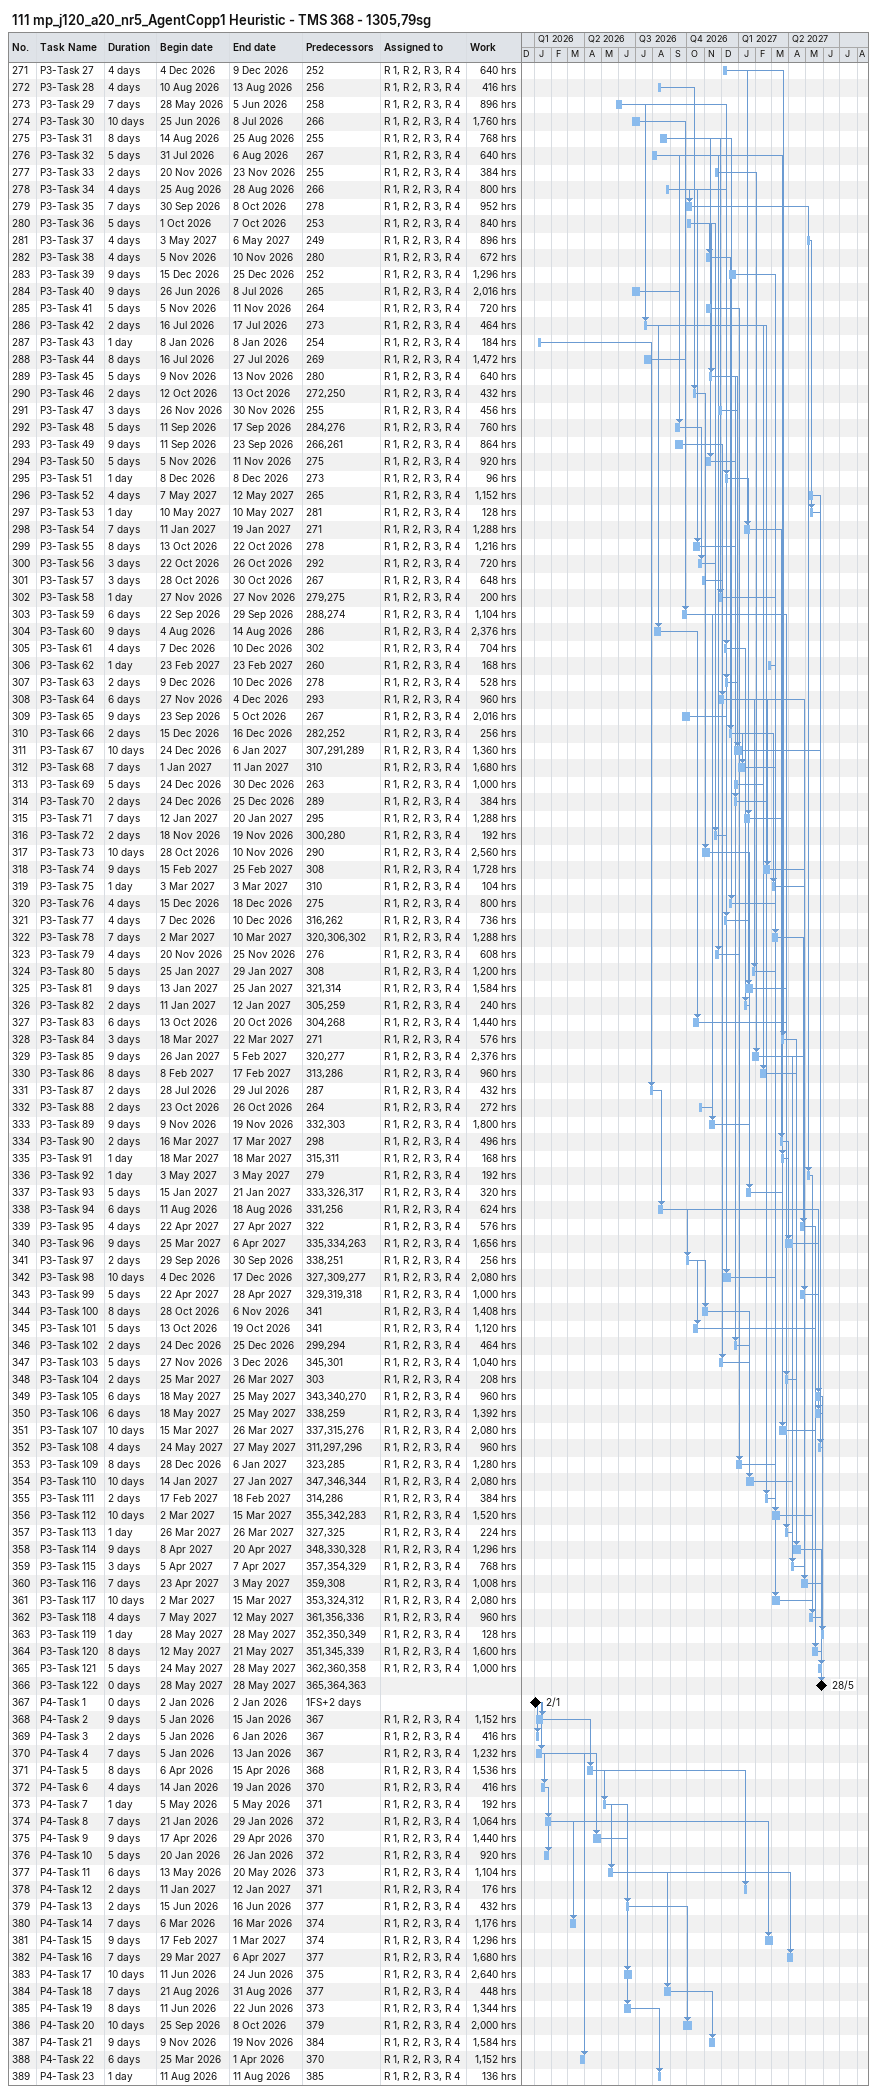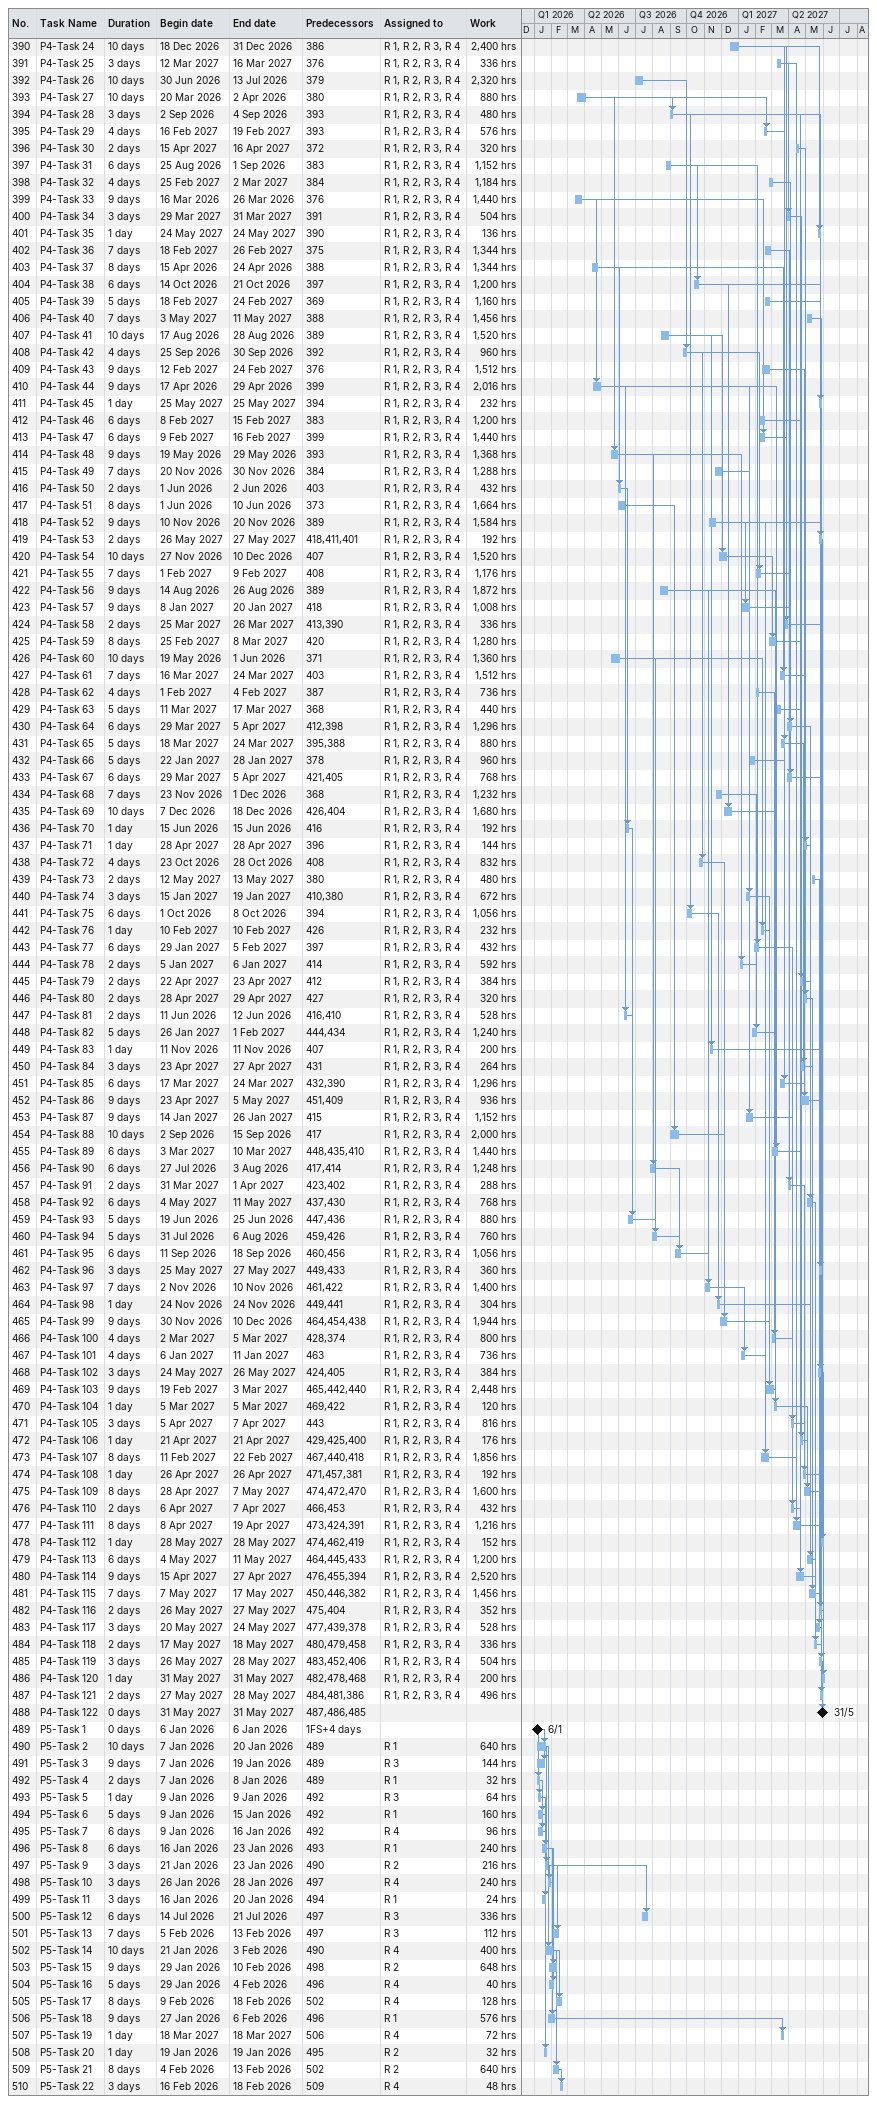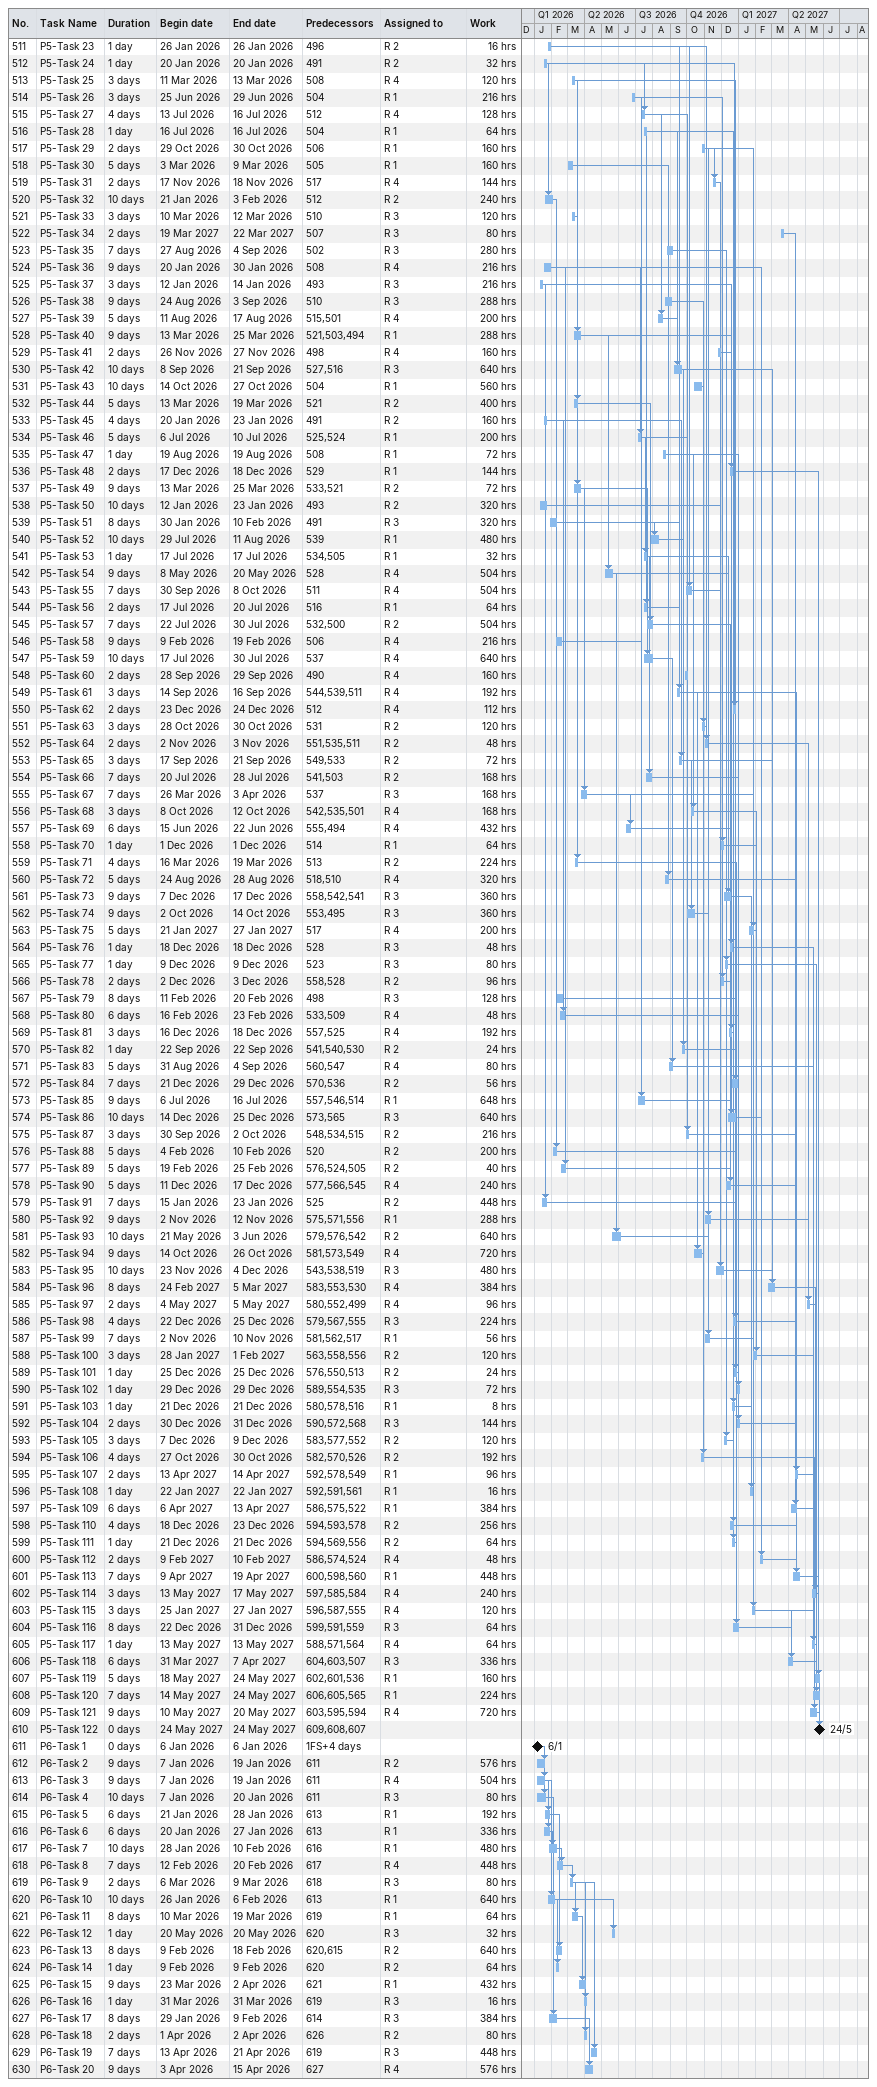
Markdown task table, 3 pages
111 mp_j120_a20_nr5_AgentCopp1 Heuristic - TMS 368 - 1305,79sg

| ID | Task | Duration | Start | Finish | Predecessors | Resources | Work (h) |
|---|---|---|---|---|---|---|---|
| 271 | P3-Task 27 | 4d | 2026-12-04 | 2026-12-09 | 252 | R 1, R 2, R 3, R 4 | 640 |
| 272 | P3-Task 28 | 4d | 2026-08-10 | 2026-08-13 | 256 | R 1, R 2, R 3, R 4 | 416 |
| 273 | P3-Task 29 | 7d | 2026-05-28 | 2026-06-05 | 258 | R 1, R 2, R 3, R 4 | 896 |
| 274 | P3-Task 30 | 10d | 2026-06-25 | 2026-07-08 | 266 | R 1, R 2, R 3, R 4 | 1760 |
| 275 | P3-Task 31 | 8d | 2026-08-14 | 2026-08-25 | 255 | R 1, R 2, R 3, R 4 | 768 |
| 276 | P3-Task 32 | 5d | 2026-07-31 | 2026-08-06 | 267 | R 1, R 2, R 3, R 4 | 640 |
| 277 | P3-Task 33 | 2d | 2026-11-20 | 2026-11-23 | 255 | R 1, R 2, R 3, R 4 | 384 |
| 278 | P3-Task 34 | 4d | 2026-08-25 | 2026-08-28 | 266 | R 1, R 2, R 3, R 4 | 800 |
| 279 | P3-Task 35 | 7d | 2026-09-30 | 2026-10-08 | 278 | R 1, R 2, R 3, R 4 | 952 |
| 280 | P3-Task 36 | 5d | 2026-10-01 | 2026-10-07 | 253 | R 1, R 2, R 3, R 4 | 840 |
| 281 | P3-Task 37 | 4d | 2027-05-03 | 2027-05-06 | 249 | R 1, R 2, R 3, R 4 | 896 |
| 282 | P3-Task 38 | 4d | 2026-11-05 | 2026-11-10 | 280 | R 1, R 2, R 3, R 4 | 672 |
| 283 | P3-Task 39 | 9d | 2026-12-15 | 2026-12-25 | 252 | R 1, R 2, R 3, R 4 | 1296 |
| 284 | P3-Task 40 | 9d | 2026-06-26 | 2026-07-08 | 265 | R 1, R 2, R 3, R 4 | 2016 |
| 285 | P3-Task 41 | 5d | 2026-11-05 | 2026-11-11 | 264 | R 1, R 2, R 3, R 4 | 720 |
| 286 | P3-Task 42 | 2d | 2026-07-16 | 2026-07-17 | 273 | R 1, R 2, R 3, R 4 | 464 |
| 287 | P3-Task 43 | 1d | 2026-01-08 | 2026-01-08 | 254 | R 1, R 2, R 3, R 4 | 184 |
| 288 | P3-Task 44 | 8d | 2026-07-16 | 2026-07-27 | 269 | R 1, R 2, R 3, R 4 | 1472 |
| 289 | P3-Task 45 | 5d | 2026-11-09 | 2026-11-13 | 280 | R 1, R 2, R 3, R 4 | 640 |
| 290 | P3-Task 46 | 2d | 2026-10-12 | 2026-10-13 | 272, 250 | R 1, R 2, R 3, R 4 | 432 |
| 291 | P3-Task 47 | 3d | 2026-11-26 | 2026-11-30 | 255 | R 1, R 2, R 3, R 4 | 456 |
| 292 | P3-Task 48 | 5d | 2026-09-11 | 2026-09-17 | 284, 276 | R 1, R 2, R 3, R 4 | 760 |
| 293 | P3-Task 49 | 9d | 2026-09-11 | 2026-09-23 | 266, 261 | R 1, R 2, R 3, R 4 | 864 |
| 294 | P3-Task 50 | 5d | 2026-11-05 | 2026-11-11 | 275 | R 1, R 2, R 3, R 4 | 920 |
| 295 | P3-Task 51 | 1d | 2026-12-08 | 2026-12-08 | 273 | R 1, R 2, R 3, R 4 | 96 |
| 296 | P3-Task 52 | 4d | 2027-05-07 | 2027-05-12 | 265 | R 1, R 2, R 3, R 4 | 1152 |
| 297 | P3-Task 53 | 1d | 2027-05-10 | 2027-05-10 | 281 | R 1, R 2, R 3, R 4 | 128 |
| 298 | P3-Task 54 | 7d | 2027-01-11 | 2027-01-19 | 271 | R 1, R 2, R 3, R 4 | 1288 |
| 299 | P3-Task 55 | 8d | 2026-10-13 | 2026-10-22 | 278 | R 1, R 2, R 3, R 4 | 1216 |
| 300 | P3-Task 56 | 3d | 2026-10-22 | 2026-10-26 | 292 | R 1, R 2, R 3, R 4 | 720 |
| 301 | P3-Task 57 | 3d | 2026-10-28 | 2026-10-30 | 267 | R 1, R 2, R 3, R 4 | 648 |
| 302 | P3-Task 58 | 1d | 2026-11-27 | 2026-11-27 | 279, 275 | R 1, R 2, R 3, R 4 | 200 |
| 303 | P3-Task 59 | 6d | 2026-09-22 | 2026-09-29 | 288, 274 | R 1, R 2, R 3, R 4 | 1104 |
| 304 | P3-Task 60 | 9d | 2026-08-04 | 2026-08-14 | 286 | R 1, R 2, R 3, R 4 | 2376 |
| 305 | P3-Task 61 | 4d | 2026-12-07 | 2026-12-10 | 302 | R 1, R 2, R 3, R 4 | 704 |
| 306 | P3-Task 62 | 1d | 2027-02-23 | 2027-02-23 | 260 | R 1, R 2, R 3, R 4 | 168 |
| 307 | P3-Task 63 | 2d | 2026-12-09 | 2026-12-10 | 278 | R 1, R 2, R 3, R 4 | 528 |
| 308 | P3-Task 64 | 6d | 2026-11-27 | 2026-12-04 | 293 | R 1, R 2, R 3, R 4 | 960 |
| 309 | P3-Task 65 | 9d | 2026-09-23 | 2026-10-05 | 267 | R 1, R 2, R 3, R 4 | 2016 |
| 310 | P3-Task 66 | 2d | 2026-12-15 | 2026-12-16 | 282, 252 | R 1, R 2, R 3, R 4 | 256 |
| 311 | P3-Task 67 | 10d | 2026-12-24 | 2027-01-06 | 307, 291, 289 | R 1, R 2, R 3, R 4 | 1360 |
| 312 | P3-Task 68 | 7d | 2027-01-01 | 2027-01-11 | 310 | R 1, R 2, R 3, R 4 | 1680 |
| 313 | P3-Task 69 | 5d | 2026-12-24 | 2026-12-30 | 263 | R 1, R 2, R 3, R 4 | 1000 |
| 314 | P3-Task 70 | 2d | 2026-12-24 | 2026-12-25 | 289 | R 1, R 2, R 3, R 4 | 384 |
| 315 | P3-Task 71 | 7d | 2027-01-12 | 2027-01-20 | 295 | R 1, R 2, R 3, R 4 | 1288 |
| 316 | P3-Task 72 | 2d | 2026-11-18 | 2026-11-19 | 300, 280 | R 1, R 2, R 3, R 4 | 192 |
| 317 | P3-Task 73 | 10d | 2026-10-28 | 2026-11-10 | 290 | R 1, R 2, R 3, R 4 | 2560 |
| 318 | P3-Task 74 | 9d | 2027-02-15 | 2027-02-25 | 308 | R 1, R 2, R 3, R 4 | 1728 |
| 319 | P3-Task 75 | 1d | 2027-03-03 | 2027-03-03 | 310 | R 1, R 2, R 3, R 4 | 104 |
| 320 | P3-Task 76 | 4d | 2026-12-15 | 2026-12-18 | 275 | R 1, R 2, R 3, R 4 | 800 |
| 321 | P3-Task 77 | 4d | 2026-12-07 | 2026-12-10 | 316, 262 | R 1, R 2, R 3, R 4 | 736 |
| 322 | P3-Task 78 | 7d | 2027-03-02 | 2027-03-10 | 320, 306, 302 | R 1, R 2, R 3, R 4 | 1288 |
| 323 | P3-Task 79 | 4d | 2026-11-20 | 2026-11-25 | 276 | R 1, R 2, R 3, R 4 | 608 |
| 324 | P3-Task 80 | 5d | 2027-01-25 | 2027-01-29 | 308 | R 1, R 2, R 3, R 4 | 1200 |
| 325 | P3-Task 81 | 9d | 2027-01-13 | 2027-01-25 | 321, 314 | R 1, R 2, R 3, R 4 | 1584 |
| 326 | P3-Task 82 | 2d | 2027-01-11 | 2027-01-12 | 305, 259 | R 1, R 2, R 3, R 4 | 240 |
| 327 | P3-Task 83 | 6d | 2026-10-13 | 2026-10-20 | 304, 268 | R 1, R 2, R 3, R 4 | 1440 |
| 328 | P3-Task 84 | 3d | 2027-03-18 | 2027-03-22 | 271 | R 1, R 2, R 3, R 4 | 576 |
| 329 | P3-Task 85 | 9d | 2027-01-26 | 2027-02-05 | 320, 277 | R 1, R 2, R 3, R 4 | 2376 |
| 330 | P3-Task 86 | 8d | 2027-02-08 | 2027-02-17 | 313, 286 | R 1, R 2, R 3, R 4 | 960 |
| 331 | P3-Task 87 | 2d | 2026-07-28 | 2026-07-29 | 287 | R 1, R 2, R 3, R 4 | 432 |
| 332 | P3-Task 88 | 2d | 2026-10-23 | 2026-10-26 | 264 | R 1, R 2, R 3, R 4 | 272 |
| 333 | P3-Task 89 | 9d | 2026-11-09 | 2026-11-19 | 332, 303 | R 1, R 2, R 3, R 4 | 1800 |
| 334 | P3-Task 90 | 2d | 2027-03-16 | 2027-03-17 | 298 | R 1, R 2, R 3, R 4 | 496 |
| 335 | P3-Task 91 | 1d | 2027-03-18 | 2027-03-18 | 315, 311 | R 1, R 2, R 3, R 4 | 168 |
| 336 | P3-Task 92 | 1d | 2027-05-03 | 2027-05-03 | 279 | R 1, R 2, R 3, R 4 | 192 |
| 337 | P3-Task 93 | 5d | 2027-01-15 | 2027-01-21 | 333, 326, 317 | R 1, R 2, R 3, R 4 | 320 |
| 338 | P3-Task 94 | 6d | 2026-08-11 | 2026-08-18 | 331, 256 | R 1, R 2, R 3, R 4 | 624 |
| 339 | P3-Task 95 | 4d | 2027-04-22 | 2027-04-27 | 322 | R 1, R 2, R 3, R 4 | 576 |
| 340 | P3-Task 96 | 9d | 2027-03-25 | 2027-04-06 | 335, 334, 263 | R 1, R 2, R 3, R 4 | 1656 |
| 341 | P3-Task 97 | 2d | 2026-09-29 | 2026-09-30 | 338, 251 | R 1, R 2, R 3, R 4 | 256 |
| 342 | P3-Task 98 | 10d | 2026-12-04 | 2026-12-17 | 327, 309, 277 | R 1, R 2, R 3, R 4 | 2080 |
| 343 | P3-Task 99 | 5d | 2027-04-22 | 2027-04-28 | 329, 319, 318 | R 1, R 2, R 3, R 4 | 1000 |
| 344 | P3-Task 100 | 8d | 2026-10-28 | 2026-11-06 | 341 | R 1, R 2, R 3, R 4 | 1408 |
| 345 | P3-Task 101 | 5d | 2026-10-13 | 2026-10-19 | 341 | R 1, R 2, R 3, R 4 | 1120 |
| 346 | P3-Task 102 | 2d | 2026-12-24 | 2026-12-25 | 299, 294 | R 1, R 2, R 3, R 4 | 464 |
| 347 | P3-Task 103 | 5d | 2026-11-27 | 2026-12-03 | 345, 301 | R 1, R 2, R 3, R 4 | 1040 |
| 348 | P3-Task 104 | 2d | 2027-03-25 | 2027-03-26 | 303 | R 1, R 2, R 3, R 4 | 208 |
| 349 | P3-Task 105 | 6d | 2027-05-18 | 2027-05-25 | 343, 340, 270 | R 1, R 2, R 3, R 4 | 960 |
| 350 | P3-Task 106 | 6d | 2027-05-18 | 2027-05-25 | 338, 259 | R 1, R 2, R 3, R 4 | 1392 |
| 351 | P3-Task 107 | 10d | 2027-03-15 | 2027-03-26 | 337, 315, 276 | R 1, R 2, R 3, R 4 | 2080 |
| 352 | P3-Task 108 | 4d | 2027-05-24 | 2027-05-27 | 311, 297, 296 | R 1, R 2, R 3, R 4 | 960 |
| 353 | P3-Task 109 | 8d | 2026-12-28 | 2027-01-06 | 323, 285 | R 1, R 2, R 3, R 4 | 1280 |
| 354 | P3-Task 110 | 10d | 2027-01-14 | 2027-01-27 | 347, 346, 344 | R 1, R 2, R 3, R 4 | 2080 |
| 355 | P3-Task 111 | 2d | 2027-02-17 | 2027-02-18 | 314, 286 | R 1, R 2, R 3, R 4 | 384 |
| 356 | P3-Task 112 | 10d | 2027-03-02 | 2027-03-15 | 355, 342, 283 | R 1, R 2, R 3, R 4 | 1520 |
| 357 | P3-Task 113 | 1d | 2027-03-26 | 2027-03-26 | 327, 325 | R 1, R 2, R 3, R 4 | 224 |
| 358 | P3-Task 114 | 9d | 2027-04-08 | 2027-04-20 | 348, 330, 328 | R 1, R 2, R 3, R 4 | 1296 |
| 359 | P3-Task 115 | 3d | 2027-04-05 | 2027-04-07 | 357, 354, 329 | R 1, R 2, R 3, R 4 | 768 |
| 360 | P3-Task 116 | 7d | 2027-04-23 | 2027-05-03 | 359, 308 | R 1, R 2, R 3, R 4 | 1008 |
| 361 | P3-Task 117 | 10d | 2027-03-02 | 2027-03-15 | 353, 324, 312 | R 1, R 2, R 3, R 4 | 2080 |
| 362 | P3-Task 118 | 4d | 2027-05-07 | 2027-05-12 | 361, 356, 336 | R 1, R 2, R 3, R 4 | 960 |
| 363 | P3-Task 119 | 1d | 2027-05-28 | 2027-05-28 | 352, 350, 349 | R 1, R 2, R 3, R 4 | 128 |
| 364 | P3-Task 120 | 8d | 2027-05-12 | 2027-05-21 | 351, 345, 339 | R 1, R 2, R 3, R 4 | 1600 |
| 365 | P3-Task 121 | 5d | 2027-05-24 | 2027-05-28 | 362, 360, 358 | R 1, R 2, R 3, R 4 | 1000 |
| 366 | P3-Task 122 | 0d | 2027-05-28 | 2027-05-28 | 365, 364, 363 |  |  |
| 367 | P4-Task 1 | 0d | 2026-01-02 | 2026-01-02 | 1FS+2d |  |  |
| 368 | P4-Task 2 | 9d | 2026-01-05 | 2026-01-15 | 367 | R 1, R 2, R 3, R 4 | 1152 |
| 369 | P4-Task 3 | 2d | 2026-01-05 | 2026-01-06 | 367 | R 1, R 2, R 3, R 4 | 416 |
| 370 | P4-Task 4 | 7d | 2026-01-05 | 2026-01-13 | 367 | R 1, R 2, R 3, R 4 | 1232 |
| 371 | P4-Task 5 | 8d | 2026-04-06 | 2026-04-15 | 368 | R 1, R 2, R 3, R 4 | 1536 |
| 372 | P4-Task 6 | 4d | 2026-01-14 | 2026-01-19 | 370 | R 1, R 2, R 3, R 4 | 416 |
| 373 | P4-Task 7 | 1d | 2026-05-05 | 2026-05-05 | 371 | R 1, R 2, R 3, R 4 | 192 |
| 374 | P4-Task 8 | 7d | 2026-01-21 | 2026-01-29 | 372 | R 1, R 2, R 3, R 4 | 1064 |
| 375 | P4-Task 9 | 9d | 2026-04-17 | 2026-04-29 | 370 | R 1, R 2, R 3, R 4 | 1440 |
| 376 | P4-Task 10 | 5d | 2026-01-20 | 2026-01-26 | 372 | R 1, R 2, R 3, R 4 | 920 |
| 377 | P4-Task 11 | 6d | 2026-05-13 | 2026-05-20 | 373 | R 1, R 2, R 3, R 4 | 1104 |
| 378 | P4-Task 12 | 2d | 2027-01-11 | 2027-01-12 | 371 | R 1, R 2, R 3, R 4 | 176 |
| 379 | P4-Task 13 | 2d | 2026-06-15 | 2026-06-16 | 377 | R 1, R 2, R 3, R 4 | 432 |
| 380 | P4-Task 14 | 7d | 2026-03-06 | 2026-03-16 | 374 | R 1, R 2, R 3, R 4 | 1176 |
| 381 | P4-Task 15 | 9d | 2027-02-17 | 2027-03-01 | 374 | R 1, R 2, R 3, R 4 | 1296 |
| 382 | P4-Task 16 | 7d | 2027-03-29 | 2027-04-06 | 377 | R 1, R 2, R 3, R 4 | 1680 |
| 383 | P4-Task 17 | 10d | 2026-06-11 | 2026-06-24 | 375 | R 1, R 2, R 3, R 4 | 2640 |
| 384 | P4-Task 18 | 7d | 2026-08-21 | 2026-08-31 | 377 | R 1, R 2, R 3, R 4 | 448 |
| 385 | P4-Task 19 | 8d | 2026-06-11 | 2026-06-22 | 373 | R 1, R 2, R 3, R 4 | 1344 |
| 386 | P4-Task 20 | 10d | 2026-09-25 | 2026-10-08 | 379 | R 1, R 2, R 3, R 4 | 2000 |
| 387 | P4-Task 21 | 9d | 2026-11-09 | 2026-11-19 | 384 | R 1, R 2, R 3, R 4 | 1584 |
| 388 | P4-Task 22 | 6d | 2026-03-25 | 2026-04-01 | 370 | R 1, R 2, R 3, R 4 | 1152 |
| 389 | P4-Task 23 | 1d | 2026-08-11 | 2026-08-11 | 385 | R 1, R 2, R 3, R 4 | 136 |
| 390 | P4-Task 24 | 10d | 2026-12-18 | 2026-12-31 | 386 | R 1, R 2, R 3, R 4 | 2400 |
| 391 | P4-Task 25 | 3d | 2027-03-12 | 2027-03-16 | 376 | R 1, R 2, R 3, R 4 | 336 |
| 392 | P4-Task 26 | 10d | 2026-06-30 | 2026-07-13 | 379 | R 1, R 2, R 3, R 4 | 2320 |
| 393 | P4-Task 27 | 10d | 2026-03-20 | 2026-04-02 | 380 | R 1, R 2, R 3, R 4 | 880 |
| 394 | P4-Task 28 | 3d | 2026-09-02 | 2026-09-04 | 393 | R 1, R 2, R 3, R 4 | 480 |
| 395 | P4-Task 29 | 4d | 2027-02-16 | 2027-02-19 | 393 | R 1, R 2, R 3, R 4 | 576 |
| 396 | P4-Task 30 | 2d | 2027-04-15 | 2027-04-16 | 372 | R 1, R 2, R 3, R 4 | 320 |
| 397 | P4-Task 31 | 6d | 2026-08-25 | 2026-09-01 | 383 | R 1, R 2, R 3, R 4 | 1152 |
| 398 | P4-Task 32 | 4d | 2027-02-25 | 2027-03-02 | 384 | R 1, R 2, R 3, R 4 | 1184 |
| 399 | P4-Task 33 | 9d | 2026-03-16 | 2026-03-26 | 376 | R 1, R 2, R 3, R 4 | 1440 |
| 400 | P4-Task 34 | 3d | 2027-03-29 | 2027-03-31 | 391 | R 1, R 2, R 3, R 4 | 504 |
| 401 | P4-Task 35 | 1d | 2027-05-24 | 2027-05-24 | 390 | R 1, R 2, R 3, R 4 | 136 |
| 402 | P4-Task 36 | 7d | 2027-02-18 | 2027-02-26 | 375 | R 1, R 2, R 3, R 4 | 1344 |
| 403 | P4-Task 37 | 8d | 2026-04-15 | 2026-04-24 | 388 | R 1, R 2, R 3, R 4 | 1344 |
| 404 | P4-Task 38 | 6d | 2026-10-14 | 2026-10-21 | 397 | R 1, R 2, R 3, R 4 | 1200 |
| 405 | P4-Task 39 | 5d | 2027-02-18 | 2027-02-24 | 369 | R 1, R 2, R 3, R 4 | 1160 |
| 406 | P4-Task 40 | 7d | 2027-05-03 | 2027-05-11 | 388 | R 1, R 2, R 3, R 4 | 1456 |
| 407 | P4-Task 41 | 10d | 2026-08-17 | 2026-08-28 | 389 | R 1, R 2, R 3, R 4 | 1520 |
| 408 | P4-Task 42 | 4d | 2026-09-25 | 2026-09-30 | 392 | R 1, R 2, R 3, R 4 | 960 |
| 409 | P4-Task 43 | 9d | 2027-02-12 | 2027-02-24 | 376 | R 1, R 2, R 3, R 4 | 1512 |
| 410 | P4-Task 44 | 9d | 2026-04-17 | 2026-04-29 | 399 | R 1, R 2, R 3, R 4 | 2016 |
| 411 | P4-Task 45 | 1d | 2027-05-25 | 2027-05-25 | 394 | R 1, R 2, R 3, R 4 | 232 |
| 412 | P4-Task 46 | 6d | 2027-02-08 | 2027-02-15 | 383 | R 1, R 2, R 3, R 4 | 1200 |
| 413 | P4-Task 47 | 6d | 2027-02-09 | 2027-02-16 | 399 | R 1, R 2, R 3, R 4 | 1440 |
| 414 | P4-Task 48 | 9d | 2026-05-19 | 2026-05-29 | 393 | R 1, R 2, R 3, R 4 | 1368 |
| 415 | P4-Task 49 | 7d | 2026-11-20 | 2026-11-30 | 384 | R 1, R 2, R 3, R 4 | 1288 |
| 416 | P4-Task 50 | 2d | 2026-06-01 | 2026-06-02 | 403 | R 1, R 2, R 3, R 4 | 432 |
| 417 | P4-Task 51 | 8d | 2026-06-01 | 2026-06-10 | 373 | R 1, R 2, R 3, R 4 | 1664 |
| 418 | P4-Task 52 | 9d | 2026-11-10 | 2026-11-20 | 389 | R 1, R 2, R 3, R 4 | 1584 |
| 419 | P4-Task 53 | 2d | 2027-05-26 | 2027-05-27 | 418, 411, 401 | R 1, R 2, R 3, R 4 | 192 |
| 420 | P4-Task 54 | 10d | 2026-11-27 | 2026-12-10 | 407 | R 1, R 2, R 3, R 4 | 1520 |
| 421 | P4-Task 55 | 7d | 2027-02-01 | 2027-02-09 | 408 | R 1, R 2, R 3, R 4 | 1176 |
| 422 | P4-Task 56 | 9d | 2026-08-14 | 2026-08-26 | 389 | R 1, R 2, R 3, R 4 | 1872 |
| 423 | P4-Task 57 | 9d | 2027-01-08 | 2027-01-20 | 418 | R 1, R 2, R 3, R 4 | 1008 |
| 424 | P4-Task 58 | 2d | 2027-03-25 | 2027-03-26 | 413, 390 | R 1, R 2, R 3, R 4 | 336 |
| 425 | P4-Task 59 | 8d | 2027-02-25 | 2027-03-08 | 420 | R 1, R 2, R 3, R 4 | 1280 |
| 426 | P4-Task 60 | 10d | 2026-05-19 | 2026-06-01 | 371 | R 1, R 2, R 3, R 4 | 1360 |
| 427 | P4-Task 61 | 7d | 2027-03-16 | 2027-03-24 | 403 | R 1, R 2, R 3, R 4 | 1512 |
| 428 | P4-Task 62 | 4d | 2027-02-01 | 2027-02-04 | 387 | R 1, R 2, R 3, R 4 | 736 |
| 429 | P4-Task 63 | 5d | 2027-03-11 | 2027-03-17 | 368 | R 1, R 2, R 3, R 4 | 440 |
| 430 | P4-Task 64 | 6d | 2027-03-29 | 2027-04-05 | 412, 398 | R 1, R 2, R 3, R 4 | 1296 |
| 431 | P4-Task 65 | 5d | 2027-03-18 | 2027-03-24 | 395, 388 | R 1, R 2, R 3, R 4 | 880 |
| 432 | P4-Task 66 | 5d | 2027-01-22 | 2027-01-28 | 378 | R 1, R 2, R 3, R 4 | 960 |
| 433 | P4-Task 67 | 6d | 2027-03-29 | 2027-04-05 | 421, 405 | R 1, R 2, R 3, R 4 | 768 |
| 434 | P4-Task 68 | 7d | 2026-11-23 | 2026-12-01 | 368 | R 1, R 2, R 3, R 4 | 1232 |
| 435 | P4-Task 69 | 10d | 2026-12-07 | 2026-12-18 | 426, 404 | R 1, R 2, R 3, R 4 | 1680 |
| 436 | P4-Task 70 | 1d | 2026-06-15 | 2026-06-15 | 416 | R 1, R 2, R 3, R 4 | 192 |
| 437 | P4-Task 71 | 1d | 2027-04-28 | 2027-04-28 | 396 | R 1, R 2, R 3, R 4 | 144 |
| 438 | P4-Task 72 | 4d | 2026-10-23 | 2026-10-28 | 408 | R 1, R 2, R 3, R 4 | 832 |
| 439 | P4-Task 73 | 2d | 2027-05-12 | 2027-05-13 | 380 | R 1, R 2, R 3, R 4 | 480 |
| 440 | P4-Task 74 | 3d | 2027-01-15 | 2027-01-19 | 410, 380 | R 1, R 2, R 3, R 4 | 672 |
| 441 | P4-Task 75 | 6d | 2026-10-01 | 2026-10-08 | 394 | R 1, R 2, R 3, R 4 | 1056 |
| 442 | P4-Task 76 | 1d | 2027-02-10 | 2027-02-10 | 426 | R 1, R 2, R 3, R 4 | 232 |
| 443 | P4-Task 77 | 6d | 2027-01-29 | 2027-02-05 | 397 | R 1, R 2, R 3, R 4 | 432 |
| 444 | P4-Task 78 | 2d | 2027-01-05 | 2027-01-06 | 414 | R 1, R 2, R 3, R 4 | 592 |
| 445 | P4-Task 79 | 2d | 2027-04-22 | 2027-04-23 | 412 | R 1, R 2, R 3, R 4 | 384 |
| 446 | P4-Task 80 | 2d | 2027-04-28 | 2027-04-29 | 427 | R 1, R 2, R 3, R 4 | 320 |
| 447 | P4-Task 81 | 2d | 2026-06-11 | 2026-06-12 | 416, 410 | R 1, R 2, R 3, R 4 | 528 |
| 448 | P4-Task 82 | 5d | 2027-01-26 | 2027-02-01 | 444, 434 | R 1, R 2, R 3, R 4 | 1240 |
| 449 | P4-Task 83 | 1d | 2026-11-11 | 2026-11-11 | 407 | R 1, R 2, R 3, R 4 | 200 |
| 450 | P4-Task 84 | 3d | 2027-04-23 | 2027-04-27 | 431 | R 1, R 2, R 3, R 4 | 264 |
| 451 | P4-Task 85 | 6d | 2027-03-17 | 2027-03-24 | 432, 390 | R 1, R 2, R 3, R 4 | 1296 |
| 452 | P4-Task 86 | 9d | 2027-04-23 | 2027-05-05 | 451, 409 | R 1, R 2, R 3, R 4 | 936 |
| 453 | P4-Task 87 | 9d | 2027-01-14 | 2027-01-26 | 415 | R 1, R 2, R 3, R 4 | 1152 |
| 454 | P4-Task 88 | 10d | 2026-09-02 | 2026-09-15 | 417 | R 1, R 2, R 3, R 4 | 2000 |
| 455 | P4-Task 89 | 6d | 2027-03-03 | 2027-03-10 | 448, 435, 410 | R 1, R 2, R 3, R 4 | 1440 |
| 456 | P4-Task 90 | 6d | 2026-07-27 | 2026-08-03 | 417, 414 | R 1, R 2, R 3, R 4 | 1248 |
| 457 | P4-Task 91 | 2d | 2027-03-31 | 2027-04-01 | 423, 402 | R 1, R 2, R 3, R 4 | 288 |
| 458 | P4-Task 92 | 6d | 2027-05-04 | 2027-05-11 | 437, 430 | R 1, R 2, R 3, R 4 | 768 |
| 459 | P4-Task 93 | 5d | 2026-06-19 | 2026-06-25 | 447, 436 | R 1, R 2, R 3, R 4 | 880 |
| 460 | P4-Task 94 | 5d | 2026-07-31 | 2026-08-06 | 459, 426 | R 1, R 2, R 3, R 4 | 760 |
| 461 | P4-Task 95 | 6d | 2026-09-11 | 2026-09-18 | 460, 456 | R 1, R 2, R 3, R 4 | 1056 |
| 462 | P4-Task 96 | 3d | 2027-05-25 | 2027-05-27 | 449, 433 | R 1, R 2, R 3, R 4 | 360 |
| 463 | P4-Task 97 | 7d | 2026-11-02 | 2026-11-10 | 461, 422 | R 1, R 2, R 3, R 4 | 1400 |
| 464 | P4-Task 98 | 1d | 2026-11-24 | 2026-11-24 | 449, 441 | R 1, R 2, R 3, R 4 | 304 |
| 465 | P4-Task 99 | 9d | 2026-11-30 | 2026-12-10 | 464, 454, 438 | R 1, R 2, R 3, R 4 | 1944 |
| 466 | P4-Task 100 | 4d | 2027-03-02 | 2027-03-05 | 428, 374 | R 1, R 2, R 3, R 4 | 800 |
| 467 | P4-Task 101 | 4d | 2027-01-06 | 2027-01-11 | 463 | R 1, R 2, R 3, R 4 | 736 |
| 468 | P4-Task 102 | 3d | 2027-05-24 | 2027-05-26 | 424, 405 | R 1, R 2, R 3, R 4 | 384 |
| 469 | P4-Task 103 | 9d | 2027-02-19 | 2027-03-03 | 465, 442, 440 | R 1, R 2, R 3, R 4 | 2448 |
| 470 | P4-Task 104 | 1d | 2027-03-05 | 2027-03-05 | 469, 422 | R 1, R 2, R 3, R 4 | 120 |
| 471 | P4-Task 105 | 3d | 2027-04-05 | 2027-04-07 | 443 | R 1, R 2, R 3, R 4 | 816 |
| 472 | P4-Task 106 | 1d | 2027-04-21 | 2027-04-21 | 429, 425, 400 | R 1, R 2, R 3, R 4 | 176 |
| 473 | P4-Task 107 | 8d | 2027-02-11 | 2027-02-22 | 467, 440, 418 | R 1, R 2, R 3, R 4 | 1856 |
| 474 | P4-Task 108 | 1d | 2027-04-26 | 2027-04-26 | 471, 457, 381 | R 1, R 2, R 3, R 4 | 192 |
| 475 | P4-Task 109 | 8d | 2027-04-28 | 2027-05-07 | 474, 472, 470 | R 1, R 2, R 3, R 4 | 1600 |
| 476 | P4-Task 110 | 2d | 2027-04-06 | 2027-04-07 | 466, 453 | R 1, R 2, R 3, R 4 | 432 |
| 477 | P4-Task 111 | 8d | 2027-04-08 | 2027-04-19 | 473, 424, 391 | R 1, R 2, R 3, R 4 | 1216 |
| 478 | P4-Task 112 | 1d | 2027-05-28 | 2027-05-28 | 474, 462, 419 | R 1, R 2, R 3, R 4 | 152 |
| 479 | P4-Task 113 | 6d | 2027-05-04 | 2027-05-11 | 464, 445, 433 | R 1, R 2, R 3, R 4 | 1200 |
| 480 | P4-Task 114 | 9d | 2027-04-15 | 2027-04-27 | 476, 455, 394 | R 1, R 2, R 3, R 4 | 2520 |
| 481 | P4-Task 115 | 7d | 2027-05-07 | 2027-05-17 | 450, 446, 382 | R 1, R 2, R 3, R 4 | 1456 |
| 482 | P4-Task 116 | 2d | 2027-05-26 | 2027-05-27 | 475, 404 | R 1, R 2, R 3, R 4 | 352 |
| 483 | P4-Task 117 | 3d | 2027-05-20 | 2027-05-24 | 477, 439, 378 | R 1, R 2, R 3, R 4 | 528 |
| 484 | P4-Task 118 | 2d | 2027-05-17 | 2027-05-18 | 480, 479, 458 | R 1, R 2, R 3, R 4 | 336 |
| 485 | P4-Task 119 | 3d | 2027-05-26 | 2027-05-28 | 483, 452, 406 | R 1, R 2, R 3, R 4 | 504 |
| 486 | P4-Task 120 | 1d | 2027-05-31 | 2027-05-31 | 482, 478, 468 | R 1, R 2, R 3, R 4 | 200 |
| 487 | P4-Task 121 | 2d | 2027-05-27 | 2027-05-28 | 484, 481, 386 | R 1, R 2, R 3, R 4 | 496 |
| 488 | P4-Task 122 | 0d | 2027-05-31 | 2027-05-31 | 487, 486, 485 |  |  |
| 489 | P5-Task 1 | 0d | 2026-01-06 | 2026-01-06 | 1FS+4d |  |  |
| 490 | P5-Task 2 | 10d | 2026-01-07 | 2026-01-20 | 489 | R 1 | 640 |
| 491 | P5-Task 3 | 9d | 2026-01-07 | 2026-01-19 | 489 | R 3 | 144 |
| 492 | P5-Task 4 | 2d | 2026-01-07 | 2026-01-08 | 489 | R 1 | 32 |
| 493 | P5-Task 5 | 1d | 2026-01-09 | 2026-01-09 | 492 | R 3 | 64 |
| 494 | P5-Task 6 | 5d | 2026-01-09 | 2026-01-15 | 492 | R 1 | 160 |
| 495 | P5-Task 7 | 6d | 2026-01-09 | 2026-01-16 | 492 | R 4 | 96 |
| 496 | P5-Task 8 | 6d | 2026-01-16 | 2026-01-23 | 493 | R 1 | 240 |
| 497 | P5-Task 9 | 3d | 2026-01-21 | 2026-01-23 | 490 | R 2 | 216 |
| 498 | P5-Task 10 | 3d | 2026-01-26 | 2026-01-28 | 497 | R 4 | 240 |
| 499 | P5-Task 11 | 3d | 2026-01-16 | 2026-01-20 | 494 | R 1 | 24 |
| 500 | P5-Task 12 | 6d | 2026-07-14 | 2026-07-21 | 497 | R 3 | 336 |
| 501 | P5-Task 13 | 7d | 2026-02-05 | 2026-02-13 | 497 | R 3 | 112 |
| 502 | P5-Task 14 | 10d | 2026-01-21 | 2026-02-03 | 490 | R 4 | 400 |
| 503 | P5-Task 15 | 9d | 2026-01-29 | 2026-02-10 | 498 | R 2 | 648 |
| 504 | P5-Task 16 | 5d | 2026-01-29 | 2026-02-04 | 496 | R 4 | 40 |
| 505 | P5-Task 17 | 8d | 2026-02-09 | 2026-02-18 | 502 | R 4 | 128 |
| 506 | P5-Task 18 | 9d | 2026-01-27 | 2026-02-06 | 496 | R 1 | 576 |
| 507 | P5-Task 19 | 1d | 2027-03-18 | 2027-03-18 | 506 | R 4 | 72 |
| 508 | P5-Task 20 | 1d | 2026-01-19 | 2026-01-19 | 495 | R 2 | 32 |
| 509 | P5-Task 21 | 8d | 2026-02-04 | 2026-02-13 | 502 | R 2 | 640 |
| 510 | P5-Task 22 | 3d | 2026-02-16 | 2026-02-18 | 509 | R 4 | 48 |
| 511 | P5-Task 23 | 1d | 2026-01-26 | 2026-01-26 | 496 | R 2 | 16 |
| 512 | P5-Task 24 | 1d | 2026-01-20 | 2026-01-20 | 491 | R 2 | 32 |
| 513 | P5-Task 25 | 3d | 2026-03-11 | 2026-03-13 | 508 | R 4 | 120 |
| 514 | P5-Task 26 | 3d | 2026-06-25 | 2026-06-29 | 504 | R 1 | 216 |
| 515 | P5-Task 27 | 4d | 2026-07-13 | 2026-07-16 | 512 | R 4 | 128 |
| 516 | P5-Task 28 | 1d | 2026-07-16 | 2026-07-16 | 504 | R 1 | 64 |
| 517 | P5-Task 29 | 2d | 2026-10-29 | 2026-10-30 | 506 | R 1 | 160 |
| 518 | P5-Task 30 | 5d | 2026-03-03 | 2026-03-09 | 505 | R 1 | 160 |
| 519 | P5-Task 31 | 2d | 2026-11-17 | 2026-11-18 | 517 | R 4 | 144 |
| 520 | P5-Task 32 | 10d | 2026-01-21 | 2026-02-03 | 512 | R 2 | 240 |
| 521 | P5-Task 33 | 3d | 2026-03-10 | 2026-03-12 | 510 | R 3 | 120 |
| 522 | P5-Task 34 | 2d | 2027-03-19 | 2027-03-22 | 507 | R 3 | 80 |
| 523 | P5-Task 35 | 7d | 2026-08-27 | 2026-09-04 | 502 | R 3 | 280 |
| 524 | P5-Task 36 | 9d | 2026-01-20 | 2026-01-30 | 508 | R 4 | 216 |
| 525 | P5-Task 37 | 3d | 2026-01-12 | 2026-01-14 | 493 | R 3 | 216 |
| 526 | P5-Task 38 | 9d | 2026-08-24 | 2026-09-03 | 510 | R 3 | 288 |
| 527 | P5-Task 39 | 5d | 2026-08-11 | 2026-08-17 | 515, 501 | R 4 | 200 |
| 528 | P5-Task 40 | 9d | 2026-03-13 | 2026-03-25 | 521, 503, 494 | R 1 | 288 |
| 529 | P5-Task 41 | 2d | 2026-11-26 | 2026-11-27 | 498 | R 4 | 160 |
| 530 | P5-Task 42 | 10d | 2026-09-08 | 2026-09-21 | 527, 516 | R 3 | 640 |
| 531 | P5-Task 43 | 10d | 2026-10-14 | 2026-10-27 | 504 | R 1 | 560 |
| 532 | P5-Task 44 | 5d | 2026-03-13 | 2026-03-19 | 521 | R 2 | 400 |
| 533 | P5-Task 45 | 4d | 2026-01-20 | 2026-01-23 | 491 | R 2 | 160 |
| 534 | P5-Task 46 | 5d | 2026-07-06 | 2026-07-10 | 525, 524 | R 1 | 200 |
| 535 | P5-Task 47 | 1d | 2026-08-19 | 2026-08-19 | 508 | R 1 | 72 |
| 536 | P5-Task 48 | 2d | 2026-12-17 | 2026-12-18 | 529 | R 1 | 144 |
| 537 | P5-Task 49 | 9d | 2026-03-13 | 2026-03-25 | 533, 521 | R 2 | 72 |
| 538 | P5-Task 50 | 10d | 2026-01-12 | 2026-01-23 | 493 | R 2 | 320 |
| 539 | P5-Task 51 | 8d | 2026-01-30 | 2026-02-10 | 491 | R 3 | 320 |
| 540 | P5-Task 52 | 10d | 2026-07-29 | 2026-08-11 | 539 | R 1 | 480 |
| 541 | P5-Task 53 | 1d | 2026-07-17 | 2026-07-17 | 534, 505 | R 1 | 32 |
| 542 | P5-Task 54 | 9d | 2026-05-08 | 2026-05-20 | 528 | R 4 | 504 |
| 543 | P5-Task 55 | 7d | 2026-09-30 | 2026-10-08 | 511 | R 4 | 504 |
| 544 | P5-Task 56 | 2d | 2026-07-17 | 2026-07-20 | 516 | R 1 | 64 |
| 545 | P5-Task 57 | 7d | 2026-07-22 | 2026-07-30 | 532, 500 | R 2 | 504 |
| 546 | P5-Task 58 | 9d | 2026-02-09 | 2026-02-19 | 506 | R 4 | 216 |
| 547 | P5-Task 59 | 10d | 2026-07-17 | 2026-07-30 | 537 | R 4 | 640 |
| 548 | P5-Task 60 | 2d | 2026-09-28 | 2026-09-29 | 490 | R 4 | 160 |
| 549 | P5-Task 61 | 3d | 2026-09-14 | 2026-09-16 | 544, 539, 511 | R 4 | 192 |
| 550 | P5-Task 62 | 2d | 2026-12-23 | 2026-12-24 | 512 | R 4 | 112 |
| 551 | P5-Task 63 | 3d | 2026-10-28 | 2026-10-30 | 531 | R 2 | 120 |
| 552 | P5-Task 64 | 2d | 2026-11-02 | 2026-11-03 | 551, 535, 511 | R 2 | 48 |
| 553 | P5-Task 65 | 3d | 2026-09-17 | 2026-09-21 | 549, 533 | R 2 | 72 |
| 554 | P5-Task 66 | 7d | 2026-07-20 | 2026-07-28 | 541, 503 | R 2 | 168 |
| 555 | P5-Task 67 | 7d | 2026-03-26 | 2026-04-03 | 537 | R 3 | 168 |
| 556 | P5-Task 68 | 3d | 2026-10-08 | 2026-10-12 | 542, 535, 501 | R 4 | 168 |
| 557 | P5-Task 69 | 6d | 2026-06-15 | 2026-06-22 | 555, 494 | R 4 | 432 |
| 558 | P5-Task 70 | 1d | 2026-12-01 | 2026-12-01 | 514 | R 1 | 64 |
| 559 | P5-Task 71 | 4d | 2026-03-16 | 2026-03-19 | 513 | R 2 | 224 |
| 560 | P5-Task 72 | 5d | 2026-08-24 | 2026-08-28 | 518, 510 | R 4 | 320 |
| 561 | P5-Task 73 | 9d | 2026-12-07 | 2026-12-17 | 558, 542, 541 | R 3 | 360 |
| 562 | P5-Task 74 | 9d | 2026-10-02 | 2026-10-14 | 553, 495 | R 3 | 360 |
| 563 | P5-Task 75 | 5d | 2027-01-21 | 2027-01-27 | 517 | R 4 | 200 |
| 564 | P5-Task 76 | 1d | 2026-12-18 | 2026-12-18 | 528 | R 3 | 48 |
| 565 | P5-Task 77 | 1d | 2026-12-09 | 2026-12-09 | 523 | R 3 | 80 |
| 566 | P5-Task 78 | 2d | 2026-12-02 | 2026-12-03 | 558, 528 | R 2 | 96 |
| 567 | P5-Task 79 | 8d | 2026-02-11 | 2026-02-20 | 498 | R 3 | 128 |
| 568 | P5-Task 80 | 6d | 2026-02-16 | 2026-02-23 | 533, 509 | R 4 | 48 |
| 569 | P5-Task 81 | 3d | 2026-12-16 | 2026-12-18 | 557, 525 | R 4 | 192 |
| 570 | P5-Task 82 | 1d | 2026-09-22 | 2026-09-22 | 541, 540, 530 | R 2 | 24 |
| 571 | P5-Task 83 | 5d | 2026-08-31 | 2026-09-04 | 560, 547 | R 4 | 80 |
| 572 | P5-Task 84 | 7d | 2026-12-21 | 2026-12-29 | 570, 536 | R 2 | 56 |
| 573 | P5-Task 85 | 9d | 2026-07-06 | 2026-07-16 | 557, 546, 514 | R 1 | 648 |
| 574 | P5-Task 86 | 10d | 2026-12-14 | 2026-12-25 | 573, 565 | R 3 | 640 |
| 575 | P5-Task 87 | 3d | 2026-09-30 | 2026-10-02 | 548, 534, 515 | R 2 | 216 |
| 576 | P5-Task 88 | 5d | 2026-02-04 | 2026-02-10 | 520 | R 2 | 200 |
| 577 | P5-Task 89 | 5d | 2026-02-19 | 2026-02-25 | 576, 524, 505 | R 2 | 40 |
| 578 | P5-Task 90 | 5d | 2026-12-11 | 2026-12-17 | 577, 566, 545 | R 4 | 240 |
| 579 | P5-Task 91 | 7d | 2026-01-15 | 2026-01-23 | 525 | R 2 | 448 |
| 580 | P5-Task 92 | 9d | 2026-11-02 | 2026-11-12 | 575, 571, 556 | R 1 | 288 |
| 581 | P5-Task 93 | 10d | 2026-05-21 | 2026-06-03 | 579, 576, 542 | R 2 | 640 |
| 582 | P5-Task 94 | 9d | 2026-10-14 | 2026-10-26 | 581, 573, 549 | R 4 | 720 |
| 583 | P5-Task 95 | 10d | 2026-11-23 | 2026-12-04 | 543, 538, 519 | R 3 | 480 |
| 584 | P5-Task 96 | 8d | 2027-02-24 | 2027-03-05 | 583, 553, 530 | R 4 | 384 |
| 585 | P5-Task 97 | 2d | 2027-05-04 | 2027-05-05 | 580, 552, 499 | R 4 | 96 |
| 586 | P5-Task 98 | 4d | 2026-12-22 | 2026-12-25 | 579, 567, 555 | R 3 | 224 |
| 587 | P5-Task 99 | 7d | 2026-11-02 | 2026-11-10 | 581, 562, 517 | R 1 | 56 |
| 588 | P5-Task 100 | 3d | 2027-01-28 | 2027-02-01 | 563, 558, 556 | R 2 | 120 |
| 589 | P5-Task 101 | 1d | 2026-12-25 | 2026-12-25 | 576, 550, 513 | R 2 | 24 |
| 590 | P5-Task 102 | 1d | 2026-12-29 | 2026-12-29 | 589, 554, 535 | R 3 | 72 |
| 591 | P5-Task 103 | 1d | 2026-12-21 | 2026-12-21 | 580, 578, 516 | R 1 | 8 |
| 592 | P5-Task 104 | 2d | 2026-12-30 | 2026-12-31 | 590, 572, 568 | R 3 | 144 |
| 593 | P5-Task 105 | 3d | 2026-12-07 | 2026-12-09 | 583, 577, 552 | R 2 | 120 |
| 594 | P5-Task 106 | 4d | 2026-10-27 | 2026-10-30 | 582, 570, 526 | R 2 | 192 |
| 595 | P5-Task 107 | 2d | 2027-04-13 | 2027-04-14 | 592, 578, 549 | R 1 | 96 |
| 596 | P5-Task 108 | 1d | 2027-01-22 | 2027-01-22 | 592, 591, 561 | R 1 | 16 |
| 597 | P5-Task 109 | 6d | 2027-04-06 | 2027-04-13 | 586, 575, 522 | R 1 | 384 |
| 598 | P5-Task 110 | 4d | 2026-12-18 | 2026-12-23 | 594, 593, 578 | R 2 | 256 |
| 599 | P5-Task 111 | 1d | 2026-12-21 | 2026-12-21 | 594, 569, 556 | R 2 | 64 |
| 600 | P5-Task 112 | 2d | 2027-02-09 | 2027-02-10 | 586, 574, 524 | R 4 | 48 |
| 601 | P5-Task 113 | 7d | 2027-04-09 | 2027-04-19 | 600, 598, 560 | R 1 | 448 |
| 602 | P5-Task 114 | 3d | 2027-05-13 | 2027-05-17 | 597, 585, 584 | R 4 | 240 |
| 603 | P5-Task 115 | 3d | 2027-01-25 | 2027-01-27 | 596, 587, 555 | R 4 | 120 |
| 604 | P5-Task 116 | 8d | 2026-12-22 | 2026-12-31 | 599, 591, 559 | R 3 | 64 |
| 605 | P5-Task 117 | 1d | 2027-05-13 | 2027-05-13 | 588, 571, 564 | R 4 | 64 |
| 606 | P5-Task 118 | 6d | 2027-03-31 | 2027-04-07 | 604, 603, 507 | R 3 | 336 |
| 607 | P5-Task 119 | 5d | 2027-05-18 | 2027-05-24 | 602, 601, 536 | R 1 | 160 |
| 608 | P5-Task 120 | 7d | 2027-05-14 | 2027-05-24 | 606, 605, 565 | R 1 | 224 |
| 609 | P5-Task 121 | 9d | 2027-05-10 | 2027-05-20 | 603, 595, 594 | R 4 | 720 |
| 610 | P5-Task 122 | 0d | 2027-05-24 | 2027-05-24 | 609, 608, 607 |  |  |
| 611 | P6-Task 1 | 0d | 2026-01-06 | 2026-01-06 | 1FS+4d |  |  |
| 612 | P6-Task 2 | 9d | 2026-01-07 | 2026-01-19 | 611 | R 2 | 576 |
| 613 | P6-Task 3 | 9d | 2026-01-07 | 2026-01-19 | 611 | R 4 | 504 |
| 614 | P6-Task 4 | 10d | 2026-01-07 | 2026-01-20 | 611 | R 3 | 80 |
| 615 | P6-Task 5 | 6d | 2026-01-21 | 2026-01-28 | 613 | R 1 | 192 |
| 616 | P6-Task 6 | 6d | 2026-01-20 | 2026-01-27 | 613 | R 1 | 336 |
| 617 | P6-Task 7 | 10d | 2026-01-28 | 2026-02-10 | 616 | R 1 | 480 |
| 618 | P6-Task 8 | 7d | 2026-02-12 | 2026-02-20 | 617 | R 4 | 448 |
| 619 | P6-Task 9 | 2d | 2026-03-06 | 2026-03-09 | 618 | R 3 | 80 |
| 620 | P6-Task 10 | 10d | 2026-01-26 | 2026-02-06 | 613 | R 1 | 640 |
| 621 | P6-Task 11 | 8d | 2026-03-10 | 2026-03-19 | 619 | R 1 | 64 |
| 622 | P6-Task 12 | 1d | 2026-05-20 | 2026-05-20 | 620 | R 3 | 32 |
| 623 | P6-Task 13 | 8d | 2026-02-09 | 2026-02-18 | 620, 615 | R 2 | 640 |
| 624 | P6-Task 14 | 1d | 2026-02-09 | 2026-02-09 | 620 | R 2 | 64 |
| 625 | P6-Task 15 | 9d | 2026-03-23 | 2026-04-02 | 621 | R 1 | 432 |
| 626 | P6-Task 16 | 1d | 2026-03-31 | 2026-03-31 | 619 | R 3 | 16 |
| 627 | P6-Task 17 | 8d | 2026-01-29 | 2026-02-09 | 614 | R 3 | 384 |
| 628 | P6-Task 18 | 2d | 2026-04-01 | 2026-04-02 | 626 | R 2 | 80 |
| 629 | P6-Task 19 | 7d | 2026-04-13 | 2026-04-21 | 619 | R 3 | 448 |
| 630 | P6-Task 20 | 9d | 2026-04-03 | 2026-04-15 | 627 | R 4 | 576 |
